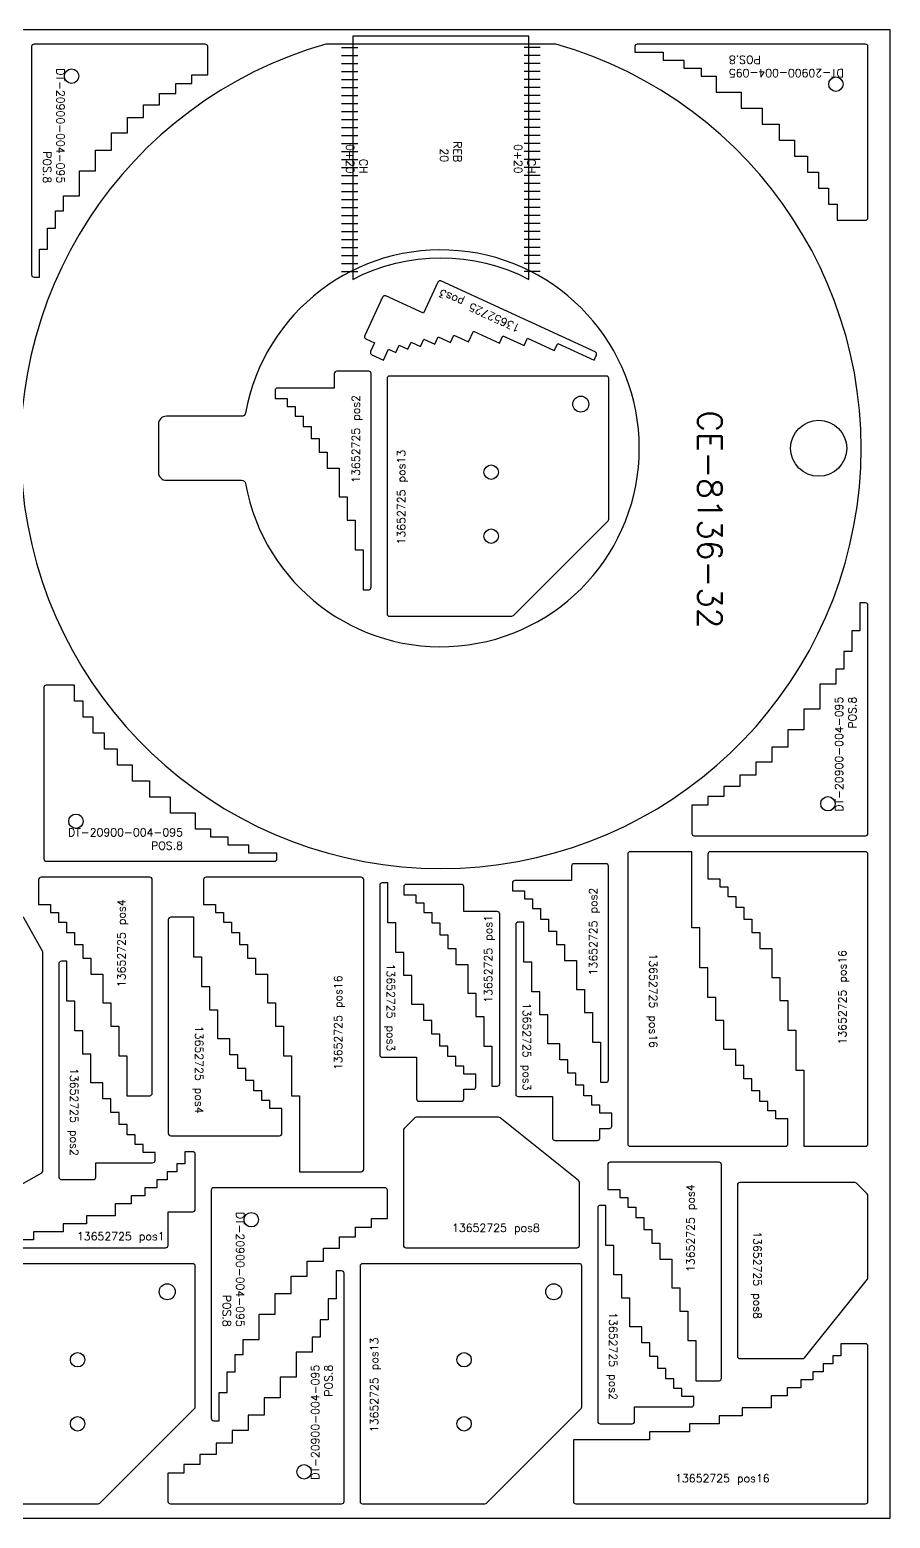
# Model space of a CAD drawing. Header units: millimetres. Extents: x 15750 to 18250, y -105 to 1860.
# Drawn here: x 17175 to 18250, y 0 to 1860 of the extents above; entities that cross this region are included whole.
import ezdxf

# ---------------------------------------------------------------- set-up
doc = ezdxf.new("R2010")
doc.units = ezdxf.units.MM
for name, color, linetype in [('13652725', 7, 'Continuous'), ('CE-8136-32', 7, 'Continuous'), ('Chanfro', 7, 'Continuous'), ('DT-20900-004-095', 7, 'Continuous'), ('Rebaixo', 7, 'Continuous'), ('sheet', 24, 'Continuous'), ('Texto', 7, 'Continuous')]:
    doc.layers.add(name, color=color, linetype=linetype)
doc.styles.get("Standard").update_dxf_attribs({"font": 'txt.shx'})

msp = doc.modelspace()

# ---------------------------------------------------------------- linework, layer by layer
at = {"color": 5}
for points in [[(17558.4, 1433.3, 0.414214), (17555.4, 1430.3), (17555.4, 1412.3), (17484.4, 1412.3, 0.414214), (17481.4, 1409.3), (17481.4, 1399.3), (17496.4, 1399.3), (17496.4, 1389.3), (17506.4, 1389.3), (17506.4, 1377.3), (17516.4, 1377.3), (17516.4, 1364.3), (17526.4, 1364.3), (17526.4, 1349.3), (17536.4, 1349.3), (17536.4, 1332.3), (17546.4, 1332.3), (17546.4, 1312.3), (17561.4, 1312.3), (17561.4, 1276.3), (17571.4, 1276.3), (17571.4, 1247.3), (17581.4, 1247.3), (17581.4, 1210.3), (17591.4, 1210.3), (17591.4, 1160.3), (17598.4, 1160.3, 0.414214), (17601.4, 1163.3), (17601.4, 1430.3, 0.414214), (17598.4, 1433.3)], [(17624.4, 1427.2, 0.414214), (17621.4, 1424.2), (17621.4, 1130.2, 0.414214), (17624.4, 1127.2), (17777.1, 1127.2, 0.198912), (17779.2, 1128.1), (17897.5, 1246.4, 0.198912), (17898.4, 1248.5), (17898.4, 1424.2, 0.414214), (17895.4, 1427.2)], [(17296, 578), (17296, 528), (17325, 528, 0.414214), (17328, 531), (17328, 798, 0.414214), (17325, 801), (17189, 801, 0.414214), (17186, 798), (17186, 767), (17201, 767), (17201, 757), (17211, 757), (17211, 745), (17221, 745), (17221, 732), (17231, 732), (17231, 717), (17241, 717), (17241, 700), (17251, 700), (17251, 680), (17266, 680), (17266, 644), (17276, 644), (17276, 615), (17286, 615), (17286, 578)], [(17854.9, 817.8, 0.414214), (17851.9, 814.8), (17851.9, 796.8), (17780.9, 796.8, 0.414214), (17777.9, 793.8), (17777.9, 783.8), (17792.9, 783.8), (17792.9, 773.8), (17802.9, 773.8), (17802.9, 761.8), (17812.9, 761.8), (17812.9, 748.8), (17822.9, 748.8), (17822.9, 733.8), (17832.9, 733.8), (17832.9, 716.8), (17842.9, 716.8), (17842.9, 696.8), (17857.9, 696.8), (17857.9, 660.8), (17867.9, 660.8), (17867.9, 631.8), (17877.9, 631.8), (17877.9, 594.8), (17887.9, 594.8), (17887.9, 544.8), (17894.9, 544.8, 0.414214), (17897.9, 547.8), (17897.9, 814.8, 0.414214), (17894.9, 817.8)], [(17380, 701), (17380, 751), (17351, 751, 0.414214), (17348, 748), (17348, 481, 0.414214), (17351, 478), (17487, 478, 0.414214), (17490, 481), (17490, 512), (17475, 512), (17475, 522), (17465, 522), (17465, 534), (17455, 534), (17455, 547), (17445, 547), (17445, 562), (17435, 562), (17435, 579), (17425, 579), (17425, 599), (17410, 599), (17410, 635), (17400, 635), (17400, 664), (17390, 664), (17390, 701)], [(17254.4, 423.1, 0.414214), (17257.4, 426.1), (17257.4, 444.1), (17328.4, 444.1, 0.414214), (17331.4, 447.1), (17331.4, 457.1), (17316.4, 457.1), (17316.4, 467.1), (17306.4, 467.1), (17306.4, 479.1), (17296.4, 479.1), (17296.4, 492.1), (17286.4, 492.1), (17286.4, 507.1), (17276.4, 507.1), (17276.4, 524.1), (17266.4, 524.1), (17266.4, 544.1), (17251.4, 544.1), (17251.4, 580.1), (17241.4, 580.1), (17241.4, 609.1), (17231.4, 609.1), (17231.4, 646.1), (17221.4, 646.1), (17221.4, 696.1), (17214.4, 696.1, 0.414214), (17211.4, 693.1), (17211.4, 426.1, 0.414214), (17214.4, 423.1)], [(17858.7, 338, 0.414214), (17861.7, 341), (17861.7, 419.6, 0.227838), (17860.6, 421.9), (17762.5, 500.3, 0.170304), (17760.6, 501), (17657.9, 501, 0.198912), (17655.8, 500.1), (17642.6, 486.9, 0.198912), (17641.7, 484.8), (17641.7, 341, 0.414214), (17644.7, 338)], [(18007.1, 221.9), (18007.1, 171.9), (18036.1, 171.9, 0.414214), (18039.1, 174.9), (18039.1, 441.9, 0.414214), (18036.1, 444.9), (17900.1, 444.9, 0.414214), (17897.1, 441.9), (17897.1, 410.9), (17912.1, 410.9), (17912.1, 400.9), (17922.1, 400.9), (17922.1, 388.9), (17932.1, 388.9), (17932.1, 375.9), (17942.1, 375.9), (17942.1, 360.9), (17952.1, 360.9), (17952.1, 343.9), (17962.1, 343.9), (17962.1, 323.9), (17977.1, 323.9), (17977.1, 287.9), (17987.1, 287.9), (17987.1, 258.9), (17997.1, 258.9), (17997.1, 221.9)], [(18059.1, 202.4, 0.414214), (18062.1, 199.4), (18140.6, 199.4, 0.227838), (18143, 200.5), (18221.4, 298.6, 0.170304), (18222.1, 300.4), (18222.1, 403.1, 0.198912), (18221.2, 405.3), (18208, 418.5, 0.198912), (18205.8, 419.4), (18062.1, 419.4, 0.414214), (18059.1, 416.4)], [(17927.6, 118, 0.414214), (17930.6, 121), (17930.6, 139), (18001.6, 139, 0.414214), (18004.6, 142), (18004.6, 152), (17989.6, 152), (17989.6, 162), (17979.6, 162), (17979.6, 174), (17969.6, 174), (17969.6, 187), (17959.6, 187), (17959.6, 202), (17949.6, 202), (17949.6, 219), (17939.6, 219), (17939.6, 239), (17924.6, 239), (17924.6, 275), (17914.6, 275), (17914.6, 304), (17904.6, 304), (17904.6, 341), (17894.6, 341), (17894.6, 391), (17887.6, 391, 0.414214), (17884.6, 388), (17884.6, 121, 0.414214), (17887.6, 118)], [(17107.7, 318, 0.414214), (17104.7, 315), (17104.7, 21, 0.414214), (17107.7, 18), (17260.4, 18, 0.198912), (17262.6, 18.9), (17380.8, 137.1, 0.198912), (17381.7, 139.2), (17381.7, 315, 0.414214), (17378.7, 318)], [(17590.6, 318, 0.414214), (17587.6, 315), (17587.6, 21, 0.414214), (17590.6, 18), (17743.4, 18, 0.198912), (17745.5, 18.9), (17863.8, 137.1, 0.198912), (17864.6, 139.2), (17864.6, 315, 0.414214), (17861.6, 318)]]:
    msp.add_lwpolyline(points, format="xyb", close=True, dxfattribs=at)
for centre, radius in [((17863.4, 1392.2), 10), ((17751.4, 1307.2), 9), ((17751.4, 1227.2), 9), ((17346.7, 283), 10), ((17829.6, 283), 10), ((17234.7, 198), 9), ((17717.6, 198), 9), ((17234.7, 118), 9), ((17717.6, 118), 9)]:
    msp.add_circle(centre, radius, dxfattribs=at)
at = {"layer": '13652725', "color": 5}
for points in [[(17688.7, 1546.2, 0.414214), (17684.8, 1544.7), (17666.8, 1505.7), (17619.6, 1527.4, 0.414214), (17615.6, 1525.9), (17593.4, 1477.8, 0.414214), (17594.9, 1473.8), (17605.8, 1468.8), (17600.8, 1457.9, 0.414214), (17602.2, 1453.9), (17616.8, 1447.2), (17623, 1460.9), (17632.1, 1456.7), (17636.3, 1465.8), (17647.2, 1460.7), (17651.4, 1469.8), (17663.2, 1464.4), (17667.4, 1473.5), (17681, 1467.2), (17685.2, 1476.3), (17700.6, 1469.2), (17704.8, 1478.3), (17723, 1469.9), (17729.3, 1483.5), (17762, 1468.5), (17766.1, 1477.6), (17792.5, 1465.4), (17796.7, 1474.5), (17830.3, 1459.1), (17834.5, 1468.1), (17879.9, 1447.2), (17882.8, 1453.6, 0.414214), (17881.3, 1457.6)], [(17925.1, 832.9, 0.414214), (17922.1, 829.9), (17922.1, 467.9, 0.414214), (17925.1, 464.9), (18119.1, 464.9, 0.414214), (18122.1, 467.9), (18122.1, 498.9), (18107.1, 498.9), (18107.1, 508.9), (18097.1, 508.9), (18097.1, 520.9), (18087.1, 520.9), (18087.1, 533.9), (18077.1, 533.9), (18077.1, 548.9), (18067.1, 548.9), (18067.1, 565.9), (18057.1, 565.9), (18057.1, 585.9), (18042.1, 585.9), (18042.1, 621.9), (18032.1, 621.9), (18032.1, 650.9), (18022.1, 650.9), (18022.1, 687.9), (18012.1, 687.9), (18012.1, 737.9), (18002.1, 737.9), (18002.1, 832.9)], [(18219.1, 464.8, 0.414214), (18222.1, 467.8), (18222.1, 829.8, 0.414214), (18219.1, 832.8), (18025.1, 832.8, 0.414214), (18022.1, 829.8), (18022.1, 798.8), (18037.1, 798.8), (18037.1, 788.8), (18047.1, 788.8), (18047.1, 776.8), (18057.1, 776.8), (18057.1, 763.8), (18067.1, 763.8), (18067.1, 748.8), (18077.1, 748.8), (18077.1, 731.8), (18087.1, 731.8), (18087.1, 711.8), (18102.1, 711.8), (18102.1, 675.8), (18112.1, 675.8), (18112.1, 646.8), (18122.1, 646.8), (18122.1, 609.8), (18132.1, 609.8), (18132.1, 559.8), (18142.1, 559.8), (18142.1, 464.8)], [(17589.1, 433, 0.414214), (17592.1, 436), (17592.1, 798, 0.414214), (17589.1, 801), (17395.1, 801, 0.414214), (17392.1, 798), (17392.1, 767), (17407.1, 767), (17407.1, 757), (17417.1, 757), (17417.1, 745), (17427.1, 745), (17427.1, 732), (17437.1, 732), (17437.1, 717), (17447.1, 717), (17447.1, 700), (17457.1, 700), (17457.1, 680), (17472.1, 680), (17472.1, 644), (17482.1, 644), (17482.1, 615), (17492.1, 615), (17492.1, 578), (17502.1, 578), (17502.1, 528), (17512.1, 528), (17512.1, 433)], [(17612.1, 579, 0.414214), (17615.1, 576), (17658.1, 576), (17658.1, 524, 0.414214), (17661.1, 521), (17714.1, 521, 0.414214), (17717.1, 524), (17717.1, 536), (17729.1, 536, 0.414214), (17732.1, 539), (17732.1, 555), (17717.1, 555), (17717.1, 565), (17707.1, 565), (17707.1, 577), (17697.1, 577), (17697.1, 590), (17687.1, 590), (17687.1, 605), (17677.1, 605), (17677.1, 622), (17667.1, 622), (17667.1, 642), (17652.1, 642), (17652.1, 678), (17642.1, 678), (17642.1, 707), (17632.1, 707), (17632.1, 744), (17622.1, 744), (17622.1, 794), (17615.1, 794, 0.414214), (17612.1, 791)], [(17752.1, 590), (17752.1, 540), (17759.1, 540, 0.414214), (17762.1, 543), (17762.1, 755, 0.414214), (17759.1, 758), (17717.1, 758), (17717.1, 789, 0.414214), (17714.1, 792), (17645.1, 792, 0.414214), (17642.1, 789), (17642.1, 779), (17657.1, 779), (17657.1, 769), (17667.1, 769), (17667.1, 757), (17677.1, 757), (17677.1, 744), (17687.1, 744), (17687.1, 729), (17697.1, 729), (17697.1, 712), (17707.1, 712), (17707.1, 692), (17722.1, 692), (17722.1, 656), (17732.1, 656), (17732.1, 627), (17742.1, 627), (17742.1, 590)], [(17782.1, 530, 0.414214), (17785.1, 527), (17828.1, 527), (17828.1, 475, 0.414214), (17831.1, 472), (17884.1, 472, 0.414214), (17887.1, 475), (17887.1, 487), (17899.1, 487, 0.414214), (17902.1, 490), (17902.1, 506), (17887.1, 506), (17887.1, 516), (17877.1, 516), (17877.1, 528), (17867.1, 528), (17867.1, 541), (17857.1, 541), (17857.1, 556), (17847.1, 556), (17847.1, 573), (17837.1, 573), (17837.1, 593), (17822.1, 593), (17822.1, 629), (17812.1, 629), (17812.1, 658), (17802.1, 658), (17802.1, 695), (17792.1, 695), (17792.1, 745), (17785.1, 745, 0.414214), (17782.1, 742)], [(17854.1, 21, 0.414214), (17857.1, 18), (18219.1, 18, 0.414214), (18222.1, 21), (18222.1, 215, 0.414214), (18219.1, 218), (18188.1, 218), (18188.1, 203), (18178.1, 203), (18178.1, 193), (18166.1, 193), (18166.1, 183), (18153.1, 183), (18153.1, 173), (18138.1, 173), (18138.1, 163), (18121.1, 163), (18121.1, 153), (18101.1, 153), (18101.1, 138), (18065.1, 138), (18065.1, 128), (18036.1, 128), (18036.1, 118), (17999.1, 118), (17999.1, 108), (17949.1, 108), (17949.1, 98), (17854.1, 98)]]:
    msp.add_lwpolyline(points, format="xyb", close=True, dxfattribs=at)
msp.add_lwpolyline([(17132.7, 338), (17344.7, 338, 0.414214), (17347.7, 341), (17347.7, 383), (17378.7, 383, 0.414214), (17381.7, 386), (17381.7, 455, 0.414214), (17378.7, 458), (17368.7, 458), (17368.7, 443), (17358.7, 443), (17358.7, 433), (17346.7, 433), (17346.7, 423), (17333.7, 423), (17333.7, 413), (17318.7, 413), (17318.7, 403), (17301.7, 403), (17301.7, 393), (17281.7, 393), (17281.7, 378), (17245.7, 378), (17245.7, 368), (17216.7, 368), (17216.7, 358), (17179.7, 358), (17179.7, 348), (17129.7, 348)], format="xyb", dxfattribs=at)
at = {"layer": 'CE-8136-32', "color": 3}
for points in [[(17832.1, 1842), (17545, 1842, 7.17635)], [(17444.5, 1292.9, 11.154797), (17444.5, 1381.1, -0.362758), (17439.6, 1377), (17345.6, 1377, 0.414214), (17335.6, 1367), (17335.6, 1307, 0.414214), (17345.6, 1297), (17439.6, 1297, -0.362758)]]:
    msp.add_lwpolyline(points, format="xyb", close=True, dxfattribs=at)
msp.add_circle((18160.6, 1337), 35, dxfattribs=at)
at = {"layer": 'Chanfro', "color": 3}
for p, q in [((17564.6, 1837.8), (17584.6, 1837.8)), ((17564.6, 1827.8), (17584.6, 1827.8)), ((17812.6, 1837.8), (17792.6, 1837.8)), ((17812.6, 1827.8), (17792.6, 1827.8)), ((17564.6, 1817.8), (17584.6, 1817.8)), ((17564.6, 1807.8), (17584.6, 1807.8)), ((17812.6, 1817.8), (17792.6, 1817.8)), ((17812.6, 1807.8), (17792.6, 1807.8)), ((17564.6, 1797.8), (17584.6, 1797.8)), ((17564.6, 1787.8), (17584.6, 1787.8)), ((17812.6, 1797.8), (17792.6, 1797.8)), ((17812.6, 1787.8), (17792.6, 1787.8)), ((17564.6, 1777.8), (17584.6, 1777.8)), ((17564.6, 1767.8), (17584.6, 1767.8)), ((17812.6, 1777.8), (17792.6, 1777.8)), ((17812.6, 1767.8), (17792.6, 1767.8)), ((17564.6, 1757.8), (17584.6, 1757.8)), ((17812.6, 1757.8), (17792.6, 1757.8)), ((17564.6, 1747.8), (17584.6, 1747.8)), ((17564.6, 1737.8), (17584.6, 1737.8)), ((17812.6, 1747.8), (17792.6, 1747.8)), ((17812.6, 1737.8), (17792.6, 1737.8)), ((17564.6, 1727.8), (17584.6, 1727.8)), ((17564.6, 1717.8), (17584.6, 1717.8)), ((17812.6, 1727.8), (17792.6, 1727.8)), ((17812.6, 1717.8), (17792.6, 1717.8)), ((17564.6, 1707.8), (17584.6, 1707.8)), ((17564.6, 1697.8), (17584.6, 1697.8)), ((17812.6, 1707.8), (17792.6, 1707.8)), ((17812.6, 1697.8), (17792.6, 1697.8)), ((17564.6, 1687.8), (17584.6, 1687.8)), ((17564.6, 1677.8), (17584.6, 1677.8)), ((17812.6, 1687.8), (17792.6, 1687.8)), ((17812.6, 1677.8), (17792.6, 1677.8)), ((17564.6, 1667.8), (17584.6, 1667.8)), ((17564.6, 1657.8), (17584.6, 1657.8)), ((17812.6, 1667.8), (17792.6, 1667.8)), ((17812.6, 1657.8), (17792.6, 1657.8)), ((17564.6, 1647.8), (17584.6, 1647.8)), ((17564.6, 1637.8), (17584.6, 1637.8)), ((17812.6, 1647.8), (17792.6, 1647.8)), ((17812.6, 1637.8), (17792.6, 1637.8)), ((17564.6, 1627.8), (17584.6, 1627.8)), ((17812.6, 1627.8), (17792.6, 1627.8)), ((17564.6, 1617.8), (17584.6, 1617.8)), ((17564.6, 1607.8), (17584.6, 1607.8)), ((17812.6, 1617.8), (17792.6, 1617.8)), ((17812.6, 1607.8), (17792.6, 1607.8)), ((17564.6, 1597.8), (17584.6, 1597.8)), ((17564.6, 1587.8), (17584.6, 1587.8)), ((17812.6, 1597.8), (17792.6, 1597.8)), ((17812.6, 1587.8), (17792.6, 1587.8)), ((17564.6, 1577.8), (17584.6, 1577.8)), ((17564.6, 1567.8), (17584.6, 1567.8)), ((17812.6, 1577.8), (17792.6, 1577.8)), ((17812.6, 1567.8), (17792.6, 1567.8)), ((17564.6, 1557.8), (17584.6, 1557.8)), ((17812.6, 1557.8), (17792.6, 1557.8))]:
    msp.add_line(p, q, dxfattribs=at)
at = {"layer": 'DT-20900-004-095', "color": 5}
for points in [[(17197.2, 1586), (17197.2, 1611.9), (17207.2, 1611.9), (17207.2, 1633.6), (17217.2, 1633.6), (17217.2, 1652.5), (17237.2, 1652.5), (17237.2, 1683.8), (17257.2, 1683.8), (17257.2, 1709.7), (17277.2, 1709.7), (17277.2, 1731.3), (17297.2, 1731.3), (17297.2, 1750.2), (17317.2, 1750.2), (17317.2, 1766.4), (17337.2, 1766.4), (17337.2, 1780.5), (17357.2, 1780.5), (17357.2, 1792.9), (17377.2, 1792.9), (17377.2, 1803.7), (17397.2, 1803.7), (17397.2, 1839, 0.414214), (17394.2, 1842), (17180.2, 1842, 0.414214), (17177.2, 1839), (17177.2, 1553.9, 0.414214), (17180.2, 1550.9), (17187.2, 1550.9), (17187.2, 1586)], [(17966.1, 1822), (17992, 1822), (17992, 1812), (18013.7, 1812), (18013.7, 1802), (18032.6, 1802), (18032.6, 1782), (18063.9, 1782), (18063.9, 1762), (18089.8, 1762), (18089.8, 1742), (18111.4, 1742), (18111.4, 1722), (18130.3, 1722), (18130.3, 1702), (18146.5, 1702), (18146.5, 1682), (18160.5, 1682), (18160.5, 1662), (18173, 1662), (18173, 1642), (18183.8, 1642), (18183.8, 1622), (18219.1, 1622, 0.414214), (18222.1, 1625), (18222.1, 1839, 0.414214), (18219.1, 1842), (17934, 1842, 0.414214), (17931, 1839), (17931, 1832), (17966.1, 1832)], [(18202.1, 1108.8), (18202.1, 1082.9), (18192.1, 1082.9), (18192.1, 1061.2), (18182.1, 1061.2), (18182.1, 1042.3), (18162.1, 1042.3), (18162.1, 1011), (18142.1, 1011), (18142.1, 985.1), (18122.1, 985.1), (18122.1, 963.5), (18102.1, 963.5), (18102.1, 944.6), (18082.1, 944.6), (18082.1, 928.4), (18062.1, 928.4), (18062.1, 914.3), (18042.1, 914.3), (18042.1, 901.9), (18022.1, 901.9), (18022.1, 891.1), (18002.1, 891.1), (18002.1, 855.8, 0.414214), (18005.1, 852.8), (18219.1, 852.8, 0.414214), (18222.1, 855.8), (18222.1, 1140.9, 0.414214), (18219.1, 1143.9), (18212.1, 1143.9), (18212.1, 1108.8)], [(17448.6, 841), (17422.7, 841), (17422.7, 851), (17401, 851), (17401, 861), (17382.1, 861), (17382.1, 881), (17350.8, 881), (17350.8, 901), (17324.9, 901), (17324.9, 921), (17303.3, 921), (17303.3, 941), (17284.4, 941), (17284.4, 961), (17268.2, 961), (17268.2, 981), (17254.2, 981), (17254.2, 1001), (17241.7, 1001), (17241.7, 1021), (17230.9, 1021), (17230.9, 1041), (17195.6, 1041, 0.414214), (17192.6, 1038), (17192.6, 824, 0.414214), (17195.6, 821), (17480.7, 821, 0.414214), (17483.7, 824), (17483.7, 831), (17448.6, 831)], [(17191, 708.5), (17167.6, 750.1, 0.414214), (17163.5, 751.2), (16932.1, 621, 0.414214), (16931, 617), (17063.7, 381, 0.198912), (17065.5, 379.6), (17085.6, 373.9, 0.198912), (17087.9, 374.2), (17189.9, 431.6, 0.270955), (17191.4, 434.2), (17191.4, 707, 0.128803)], [(17421.7, 157), (17421.7, 182.9), (17431.7, 182.9), (17431.7, 204.6), (17441.7, 204.6), (17441.7, 223.5), (17461.7, 223.5), (17461.7, 254.8), (17481.7, 254.8), (17481.7, 280.7), (17501.7, 280.7), (17501.7, 302.3), (17521.7, 302.3), (17521.7, 321.2), (17541.7, 321.2), (17541.7, 337.4), (17561.7, 337.4), (17561.7, 351.5), (17581.7, 351.5), (17581.7, 363.9), (17601.7, 363.9), (17601.7, 374.7), (17621.7, 374.7), (17621.7, 410, 0.414214), (17618.7, 413), (17404.7, 413, 0.414214), (17401.7, 410), (17401.7, 124.9, 0.414214), (17404.7, 121.9), (17411.7, 121.9), (17411.7, 157)], [(17547.6, 274), (17547.6, 248.1), (17537.6, 248.1), (17537.6, 226.4), (17527.6, 226.4), (17527.6, 207.5), (17507.6, 207.5), (17507.6, 176.2), (17487.6, 176.2), (17487.6, 150.3), (17467.6, 150.3), (17467.6, 128.7), (17447.6, 128.7), (17447.6, 109.8), (17427.6, 109.8), (17427.6, 93.6), (17407.6, 93.6), (17407.6, 79.5), (17387.6, 79.5), (17387.6, 67.1), (17367.6, 67.1), (17367.6, 56.3), (17347.6, 56.3), (17347.6, 21, 0.414214), (17350.6, 18), (17564.6, 18, 0.414214), (17567.6, 21), (17567.6, 306.1, 0.414214), (17564.6, 309.1), (17557.6, 309.1), (17557.6, 274)]]:
    msp.add_lwpolyline(points, format="xyb", close=True, dxfattribs=at)
for centre in [(17227.2, 1802), (18182.1, 1792), (18172.1, 892.8), (17232.6, 871), (17451.7, 373), (17517.6, 58)]:
    msp.add_circle(centre, 9, dxfattribs=at)
at = {"layer": 'Rebaixo', "color": 3}
msp.add_lwpolyline([(17798.6, 1548.1), (17798.6, 1852), (17578.6, 1852), (17578.6, 1548.1, -0.244959)], format="xyb", close=True, dxfattribs=at)
at = {"layer": 'sheet', "color": 7}
msp.add_lwpolyline([(15750, 0), (18250, 0), (18250, 1860), (15750, 1860)], close=True, dxfattribs=at)

# ---------------------------------------------------------------- texts
at = {"layer": 'Chanfro', "color": 3, "char_height": 10, "rotation": 270}
for insert, attachment_point in [((17570.3, 1680.2), 9), ((17806.8, 1680.2), 3)]:
    msp.add_mtext_dynamic_manual_height_columns('CH 0+20', width=54.59, gutter_width=12.5, heights=[0], dxfattribs=dict(at, insert=insert, attachment_point=attachment_point))
at = {"layer": 'Rebaixo', "color": 3, "insert": (17714.4, 1694.6), "char_height": 10, "attachment_point": 3, "rotation": 270}
msp.add_mtext_dynamic_manual_height_columns('REB\\P20', width=100.489, gutter_width=12.5, heights=[0], dxfattribs=at)
at = {"layer": 'Texto', "color": 5, "char_height": 10}
for s, insert, width, attachment_point, rotation in [('DT-20900-004-095 POS.8', (18048.4, 1800.9), 113.849, 3, 180), ('DT-20900-004-095 POS.8', (17218.3, 1668.3), 113.849, 3, 270), ('13652725 pos3', (17784.5, 1481.3), 122.875, 1, 155.2857), ('13652725 pos2', (17577.3, 1293.9), 122.875, 1, 90), ('13652725 pos13', (17634.1, 1216.8), 122.875, 1, 90), ('DT-20900-004-095 POS.8', (18181, 1026.5), 113.849, 3, 90), ('13652725 pos2', (17873.9, 678.3), 122.875, 1, 90), ('13652725 pos4', (17284.5, 663.7), 122.875, 1, 90), ('13652725 pos1', (17742.7, 644.1), 122.875, 1, 90), ('13652725 pos16', (18185.2, 591.9), 122.875, 1, 90), ('13652725 pos3', (17631, 693.1), 122.875, 1, 270), ('13652725 pos16', (17959, 705.8), 122.875, 1, 270), ('13652725 pos16', (17555.2, 560.1), 122.875, 1, 90), ('13652725 pos3', (17801, 644.1), 122.875, 1, 270), ('13652725 pos4', (17391.5, 615.3), 122.875, 1, 270), ('13652725 pos2', (17235.4, 562.6), 122.875, 1, 270), ('13652725 pos4', (17995.6, 307.6), 122.875, 1, 90), ('DT-20900-004-095 POS.8', (17442.8, 239.3), 113.849, 3, 270), ('13652725 pos8', (18089, 358.6), 122.875, 1, 270), ('13652725 pos2', (17908.7, 257.5), 122.875, 1, 270), ('13652725 pos13', (17600.3, 107.5), 122.875, 1, 90), ('DT-20900-004-095 POS.8', (17526.6, 191.7), 113.849, 3, 90)]:
    msp.add_mtext(s, dxfattribs=dict(at, insert=insert, width=width, attachment_point=attachment_point, rotation=rotation))
at = {"layer": 'Texto', "color": 3, "insert": (18039.8, 1111.9), "char_height": 30, "width": 452.495, "attachment_point": 3, "rotation": 270}
msp.add_mtext('CE-8136-32', dxfattribs=at)
at = {"layer": 'Texto', "color": 5, "char_height": 10}
for s, insert, width, attachment_point in [('DT-20900-004-095 POS.8', (17366.3, 862.1), 113.849, 3), ('13652725 pos1', (17233.8, 357.3), 122.875, 1), ('13652725 pos8', (17702.5, 367.9), 122.875, 1), ('13652725 pos16', (17981.2, 54.9), 122.875, 1)]:
    msp.add_mtext(s, dxfattribs=dict(at, insert=insert, width=width, attachment_point=attachment_point))

doc.saveas('drawing.dxf')
